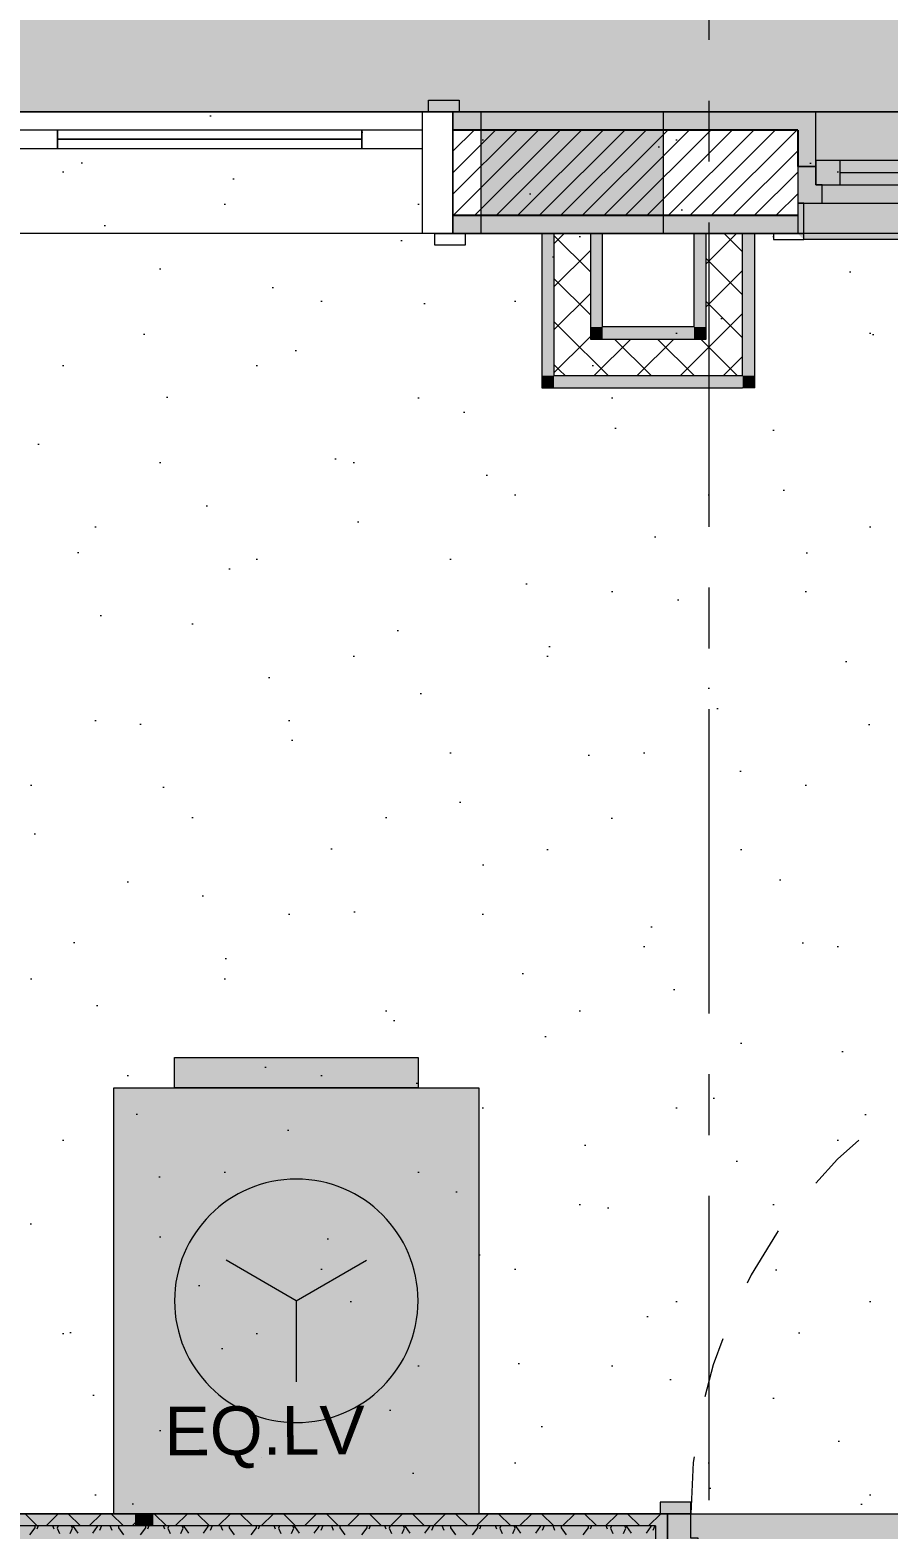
# Model space of a CAD drawing. Header units: metres. Extents: x -77 to 21.6, y -70.6 to -27.7.
# Drawn here: x -61.255 to -59.845, y -34.929 to -32.465 of the extents above; entities that cross this region are included whole.
import ezdxf

# ---------------------------------------------------------------- set-up
doc = ezdxf.new("R2010")
doc.units = ezdxf.units.M
doc.header["$MEASUREMENT"] = 0
doc.linetypes.add('Dashed', pattern=[0.07, 0.045, -0.025])
doc.linetypes.add('Dot & Dashed', pattern=[0.6, 0.5, -0.05, 0, -0.05])
for name, color, linetype, lineweight in [('0_Caneta_No__99', 7, 'Continuous', 20), ('Concreto moldado in loco_Pilares.IFC Model_Caneta_No__241', 7, 'Continuous', 13), ('Concreto moldado in loco_Pilares.IFC Model_Caneta_No__4', 7, 'Continuous', 20), ('Janelas Archicad_Caneta_No__10', 7, 'Continuous', 5), ('Janelas Archicad_Caneta_No__241', 7, 'Continuous', 13), ('LAJES.EST_Caneta_No__241', 7, 'Continuous', 13), ('LAJES.EST_Caneta_No__96', 252, 'Continuous', 0), ('NOTAS BANCADAS_Caneta_No__99', 7, 'Continuous', 20), ('PAREDE CONSTRUIR_Caneta_No__241', 7, 'Continuous', 13), ('PAREDE CONSTRUIR_Caneta_No__3', 7, 'Continuous', 25), ('PAREDE CONSTRUIR_Caneta_No__83', 84, 'Continuous', 0), ('PAREDE CONSTRUIR_Caneta_No__96', 252, 'Continuous', 0), ('Portas Archicad_Caneta_No__241', 7, 'Continuous', 13), ('Portas Archicad_Caneta_No__96', 252, 'Continuous', 0)]:
    doc.layers.add(name, color=color, linetype=linetype, lineweight=lineweight)
for name, color, linetype in [('Concreto moldado in loco_Pilares.IFC Model', 7, 'Continuous'), ('EQUIPAMENTOS.ARQ', 7, 'Continuous'), ('Janelas Archicad', 7, 'Continuous'), ('NOTAS BANCADAS', 7, 'Continuous'), ('PAREDE CONSTRUIR', 7, 'Continuous'), ('Portas Archicad', 7, 'Continuous')]:
    doc.layers.add(name, color=color, linetype=linetype)
for name, color, linetype, lineweight, true_color in [('EQUIPAMENTOS.ARQ_Caneta_No__13', 7, 'Continuous', 0, 0xaaaaaa), ('EQUIPAMENTOS.ARQ_Caneta_No__19', 7, 'Continuous', 0, 0xe9e9e9), ('Janelas Archicad_Caneta_No__9', 7, 'Continuous', 5, 0x020202), ('LAJES.EST_Caneta_No__18', 7, 'Continuous', 0, 0xdfdfdf), ('LAJES.EST_Caneta_No__254', 7, 'Continuous', 0, 0xd1c9ad), ('Portas Archicad_Caneta_No__9', 7, 'Continuous', 5, 0x020202), ('Portas Archicad_Caneta_No__97', 7, 'Continuous', 5, 0x6b6b6b), ('ZONA_Caneta_No__56', 7, 'Continuous', 0, 0xffe495)]:
    doc.layers.add(name, color=color, linetype=linetype, lineweight=lineweight, true_color=true_color)
doc.styles.add('GENERATED_STYLE_1', font='arial.ttf')
pattern_1 = [(45, (0, 0.5), (-0.159099, 0.159099), [0, -0.15, 0, -0.225]), (110, (0.5, 0.5), (0.21143084, 0.07695453), [0, -0.11, 0, -0.19])]
pattern_2 = [(45, (0, 0), (-0.03535534, 0.03535534), []), (135, (0, 0), (0.03535534, 0.03535534), [])]

# ---------------------------------------------------------------- blocks, each defined once
blk = doc.blocks.new('Horizontal Multi-Sash Window 26_2')
at = {"layer": 'Janelas Archicad', "linetype": 'Continuous', "lineweight": 0, "true_color": 0xffffff}
for points in [[(-0.4, 0), (-0.4, -0.06), (-0.36, -0.06), (-0.36, -0.03), (-0.37, -0.03), (-0.37, 0)], [(-0.37, 0.01), (-0.37, -0.03), (-0.33, -0.03), (-0.33, 0.01)], [(0.33, 0.01), (-0.33, 0.01), (-0.33, -0.03), (-0.36, -0.03), (-0.36, -0.06), (0.36, -0.06), (0.36, -0.03), (0.33, -0.03)], [(0.33, -0.03), (0.33, 0.01), (-0.33, 0.01), (-0.33, -0.03)], [(0.37, -0.03), (0.37, 0.01), (0.33, 0.01), (0.33, -0.03)], [(0.4, -0.06), (0.4, 0), (0.37, 0), (0.37, -0.03), (0.36, -0.03), (0.36, -0.06)], [(-0.4, -0.06), (-0.4, -0.11), (-0.39, -0.12), (0.39, -0.12), (0.4, -0.11), (0.4, -0.06)]]:
    blk.add_hatch(color=7, dxfattribs=at).paths.add_polyline_path(points)
at = {"layer": 'Janelas Archicad_Caneta_No__10', "color": 7, "linetype": 'Continuous', "lineweight": 5}
for p, q in [((-0.4, -0.11), (-0.4, -0.06)), ((-0.4, -0.06), (-0.39, -0.06)), ((-0.39, -0.06), (-0.39, -0.11)), ((0.39, -0.11), (0.39, -0.06)), ((0.39, -0.06), (0.4, -0.06)), ((0.4, -0.06), (0.4, -0.11)), ((-0.44, -0.12), (-0.44, -0.11)), ((-0.44, -0.11), (-0.39, -0.11)), ((-0.39, -0.12), (-0.44, -0.12)), ((-0.39, -0.11), (-0.4, -0.11)), ((-0.39, -0.11), (-0.39, -0.12)), ((0.4, -0.11), (0.39, -0.11)), ((0.39, -0.11), (0.44, -0.11)), ((0.39, -0.12), (0.39, -0.11)), ((0.44, -0.12), (0.39, -0.12)), ((0.44, -0.11), (0.44, -0.12))]:
    blk.add_line(p, q, dxfattribs=at)
at = {"layer": 'Janelas Archicad_Caneta_No__241', "color": 7, "linetype": 'Continuous', "lineweight": 13}
for p, q in [((-0.4, 0.09), (-0.37, 0.09)), ((-0.37, 0), (-0.37, 0.09)), ((0.4, 0.09), (0.37, 0.09)), ((0.37, 0), (0.37, 0.09)), ((-0.4, 0), (-0.4, -0.06)), ((0.4, 0), (0.4, -0.06)), ((-0.4, -0.06), (-0.4, -0.08)), ((0.4, -0.06), (0.4, -0.08)), ((-0.4, -0.08), (-0.4, -0.11)), ((0.4, -0.08), (0.4, -0.11)), ((-0.44, -0.11), (-0.4, -0.11)), ((0.4, -0.11), (0.44, -0.11))]:
    blk.add_line(p, q, dxfattribs=at)
at = {"layer": 'Janelas Archicad_Caneta_No__9', "color": 18, "linetype": 'Continuous', "lineweight": 5, "true_color": 0x020202}
for p, q in [((-0.37, 0.09), (0.37, 0.09)), ((-0.4, 0), (-0.37, 0)), ((-0.37, 0.01), (-0.33, 0.01)), ((-0.37, -0.03), (-0.37, 0.01)), ((-0.37, 0), (-0.37, -0.03)), ((-0.33, 0.01), (0.33, 0.01)), ((-0.33, 0.01), (-0.33, -0.03)), ((-0.33, 0.01), (0.33, 0.01)), ((0.33, -0.03), (0.33, 0.01)), ((0.33, 0.01), (0.37, 0.01)), ((0.37, 0.01), (0.37, -0.03)), ((0.37, -0.03), (0.37, 0)), ((0.37, 0), (0.4, 0)), ((-0.33, -0.01), (0.33, -0.01)), ((-0.37, -0.03), (-0.36, -0.03)), ((-0.33, -0.03), (-0.37, -0.03)), ((-0.36, -0.03), (-0.36, -0.06)), ((0.33, -0.03), (-0.33, -0.03)), ((0.37, -0.03), (0.33, -0.03)), ((0.36, -0.06), (0.36, -0.03)), ((0.36, -0.03), (0.37, -0.03)), ((-0.36, -0.06), (-0.4, -0.06)), ((0.36, -0.06), (-0.36, -0.06)), ((0.4, -0.06), (0.36, -0.06)), ((-0.39, -0.12), (0.39, -0.12))]:
    blk.add_line(p, q, dxfattribs=at)
at = {"layer": 'Janelas Archicad_Caneta_No__9', "color": 18, "linetype": 'Dashed', "lineweight": 5, "true_color": 0x020202}
blk.add_line((-0.4, -0.11), (0.4, -0.11), dxfattribs=at)
blk = doc.blocks.new('Sliding Door 26_5')
at = {"layer": 'Portas Archicad_Caneta_No__241', "color": 7, "linetype": 'Continuous', "lineweight": 13}
for p, q in [((-0.75, 0), (-0.76, 0)), ((-0.75, 0), (-0.76, 0)), ((-0.75, -0.03), (-0.75, 0)), ((-0.75, -0.03), (-0.75, 0)), ((-0.75, -0.17), (-0.75, -0.03)), ((-0.75, -0.17), (-0.75, -0.03)), ((-0.75, -0.2), (-0.75, -0.17)), ((-0.75, -0.2), (-0.75, -0.17)), ((-0.75, -0.2), (-0.77, -0.2)), ((-0.75, -0.2), (-0.77, -0.2))]:
    blk.add_line(p, q, dxfattribs=at)
at = {"layer": 'Portas Archicad_Caneta_No__9', "color": 18, "linetype": 'Continuous', "lineweight": 5, "true_color": 0x020202}
for p, q in [((-0.71, 0.019), (-0.76, 0.019)), ((-0.76, 0.019), (-0.76, 0)), ((-0.76, 0), (-0.71, 0)), ((-0.7, 0), (-0.75, 0)), ((-0.75, 0), (-0.75, -0.2)), ((-0.71, 0), (-0.71, 0.019)), ((-0.7, -0.2), (-0.7, 0)), ((-0.7, -0.03), (-0.6, -0.03)), ((-0.7, -0.06), (-0.7, -0.03)), ((-0.6, -0.03), (-0.6, -0.06)), ((-0.6, -0.045), (-0.1, -0.045)), ((-0.1, -0.06), (-0.1, -0.03)), ((-0.1, -0.03), (0, -0.03)), ((-0.6, -0.06), (-0.7, -0.06)), ((0, -0.06), (-0.1, -0.06)), ((-0.72, -0.2), (-0.77, -0.2)), ((-0.77, -0.2), (-0.77, -0.219)), ((-0.77, -0.219), (-0.72, -0.219)), ((-0.75, -0.2), (-0.7, -0.2)), ((-0.72, -0.219), (-0.72, -0.2))]:
    blk.add_line(p, q, dxfattribs=at)
at = {"layer": 'Portas Archicad_Caneta_No__9', "color": 18, "linetype": 'Continuous', "lineweight": 5, "true_color": 0x020202, "flags": 128}
for points in [[(-0.6, -0.03), (-0.1, -0.03), (-0.1, -0.045), (-0.6, -0.045)], [(-0.6, -0.045), (-0.1, -0.045), (-0.1, -0.06), (-0.6, -0.06)]]:
    blk.add_lwpolyline(points, close=True, dxfattribs=at)
at = {"layer": 'Portas Archicad_Caneta_No__96', "color": 252, "linetype": 'Continuous', "lineweight": 0}
for p, q in [((-0.75, 0), (0.75, 0)), ((-0.75, -0.2), (0.75, -0.2))]:
    blk.add_line(p, q, dxfattribs=at)
blk = doc.blocks.new('*X124')
at = {"layer": 'PAREDE CONSTRUIR_Caneta_No__96', "color": 252, "linetype": 'Continuous', "lineweight": 0}
for p, q in [((-61.255, -34.9386), (-61.2464, -34.9267)), ((-61.2464, -34.9267), (-61.2464, -34.9238)), ((-61.2415, -34.9238), (-61.2436, -34.929)), ((-61.215, -34.929), (-61.2172, -34.9238)), ((-61.2085, -34.9238), (-61.21, -34.9272)), ((-61.21, -34.9272), (-61.2063, -34.9361)), ((-61.1886, -34.9361), (-61.1849, -34.9272)), ((-61.1849, -34.9272), (-61.1863, -34.9238)), ((-61.184, -34.9238), (-61.184, -34.9249)), ((-61.184, -34.9249), (-61.1762, -34.9356)), ((-61.1512, -34.9356), (-61.1435, -34.9249)), ((-61.1435, -34.9249), (-61.1435, -34.9238)), ((-61.1374, -34.9238), (-61.1404, -34.9311)), ((-61.1197, -34.9311), (-61.1227, -34.9238)), ((-61.1095, -34.9238), (-61.1095, -34.9267)), ((-61.1095, -34.9267), (-61.1009, -34.9386)), ((-61.0731, -34.9386), (-61.0645, -34.9267)), ((-61.0645, -34.9267), (-61.0645, -34.9238)), ((-61.0596, -34.9238), (-61.0618, -34.929)), ((-61.0332, -34.929), (-61.0354, -34.9238)), ((-61.0267, -34.9238), (-61.0281, -34.9272)), ((-61.0281, -34.9272), (-61.0244, -34.9361)), ((-61.0067, -34.9361), (-61.003, -34.9272)), ((-61.003, -34.9272), (-61.0045, -34.9238)), ((-61.0021, -34.9238), (-61.0021, -34.9249)), ((-61.0021, -34.9249), (-60.9944, -34.9356)), ((-60.9694, -34.9356), (-60.9617, -34.9249)), ((-60.9617, -34.9249), (-60.9617, -34.9238)), ((-60.9555, -34.9238), (-60.9585, -34.9311)), ((-60.9379, -34.9311), (-60.9409, -34.9238)), ((-60.9276, -34.9238), (-60.9276, -34.9267)), ((-60.9276, -34.9267), (-60.9191, -34.9386)), ((-60.8912, -34.9386), (-60.8827, -34.9267)), ((-60.8827, -34.9267), (-60.8827, -34.9238)), ((-60.8778, -34.9238), (-60.8799, -34.929)), ((-60.8513, -34.929), (-60.8535, -34.9238)), ((-60.8448, -34.9238), (-60.8463, -34.9272)), ((-60.8463, -34.9272), (-60.8426, -34.9361)), ((-60.8249, -34.9361), (-60.8212, -34.9272)), ((-60.8212, -34.9272), (-60.8226, -34.9238)), ((-60.8203, -34.9238), (-60.8203, -34.9249)), ((-60.8203, -34.9249), (-60.8125, -34.9356)), ((-60.7875, -34.9356), (-60.7798, -34.9249)), ((-60.7798, -34.9249), (-60.7798, -34.9238)), ((-60.7737, -34.9238), (-60.7767, -34.9311)), ((-60.756, -34.9311), (-60.759, -34.9238)), ((-60.7458, -34.9238), (-60.7458, -34.9267)), ((-60.7458, -34.9267), (-60.7372, -34.9386)), ((-60.7094, -34.9386), (-60.7008, -34.9267)), ((-60.7008, -34.9267), (-60.7008, -34.9238)), ((-60.6959, -34.9238), (-60.6981, -34.929)), ((-60.6695, -34.929), (-60.6716, -34.9238)), ((-60.663, -34.9238), (-60.6644, -34.9272)), ((-60.6644, -34.9272), (-60.6607, -34.9361)), ((-60.643, -34.9361), (-60.6393, -34.9272)), ((-60.6393, -34.9272), (-60.6408, -34.9238)), ((-60.6384, -34.9238), (-60.6384, -34.9249)), ((-60.6384, -34.9249), (-60.6307, -34.9356)), ((-60.6057, -34.9356), (-60.5979, -34.9249)), ((-60.5979, -34.9249), (-60.5979, -34.9238)), ((-60.5918, -34.9238), (-60.5948, -34.9311)), ((-60.5742, -34.9311), (-60.5772, -34.9238)), ((-60.5639, -34.9238), (-60.5639, -34.9267)), ((-60.5639, -34.9267), (-60.5553, -34.9386)), ((-60.5275, -34.9386), (-60.5189, -34.9267)), ((-60.5189, -34.9267), (-60.5189, -34.9238)), ((-60.5141, -34.9238), (-60.5162, -34.929)), ((-60.4876, -34.929), (-60.4898, -34.9238)), ((-60.4811, -34.9238), (-60.4825, -34.9272)), ((-60.4825, -34.9272), (-60.4789, -34.9361)), ((-60.4611, -34.9361), (-60.4575, -34.9272)), ((-60.4575, -34.9272), (-60.4589, -34.9238)), ((-60.4566, -34.9238), (-60.4566, -34.9249)), ((-60.4566, -34.9249), (-60.4488, -34.9356)), ((-60.4238, -34.9356), (-60.4161, -34.9249)), ((-60.4161, -34.9249), (-60.4161, -34.9238)), ((-60.41, -34.9238), (-60.413, -34.9311)), ((-60.3923, -34.9311), (-60.3953, -34.9238)), ((-60.3821, -34.9238), (-60.3821, -34.9267)), ((-60.3821, -34.9267), (-60.3735, -34.9386)), ((-60.3457, -34.9386), (-60.3371, -34.9267)), ((-60.3371, -34.9267), (-60.3371, -34.9238)), ((-60.3322, -34.9238), (-60.3344, -34.929)), ((-60.3058, -34.929), (-60.3079, -34.9238)), ((-60.2993, -34.9238), (-60.3007, -34.9272)), ((-60.3007, -34.9272), (-60.297, -34.9361)), ((-60.2793, -34.9361), (-60.2756, -34.9272)), ((-60.2756, -34.9272), (-60.2771, -34.9238)), ((-60.2747, -34.9238), (-60.2747, -34.9249)), ((-60.2747, -34.9249), (-60.267, -34.9356)), ((-60.242, -34.9356), (-60.2342, -34.9249)), ((-60.2342, -34.9249), (-60.2342, -34.9238)), ((-60.2281, -34.9238), (-60.2311, -34.9311))]:
    blk.add_line(p, q, dxfattribs=at)
blk = doc.blocks.new('Door 26_9')
at = {"layer": 'Portas Archicad', "linetype": 'Continuous', "lineweight": 0, "true_color": 0xffffff}
for points in [[(0.412, 0.824), (0.372, 0.824), (0.372, 0), (0.412, 0)], [(-0.412, 0.019), (-0.462, 0.019), (-0.462, 0), (-0.412, 0)], [(-0.4, -0.1), (-0.4, -0.04), (-0.412, -0.04), (-0.412, 0), (-0.45, 0), (-0.45, -0.1)], [(0.45, -0.1), (0.45, 0), (0.412, 0), (0.412, -0.04), (0.4, -0.04), (0.4, -0.1)], [(0.412, 0), (0.462, 0), (0.462, 0.019), (0.412, 0.019)], [(-0.412, -0.1), (-0.462, -0.1), (-0.462, -0.119), (-0.412, -0.119)], [(0.412, -0.119), (0.462, -0.119), (0.462, -0.1), (0.412, -0.1)]]:
    blk.add_hatch(color=7, dxfattribs=at).paths.add_polyline_path(points)
at = {"layer": 'Portas Archicad_Caneta_No__241', "color": 7, "linetype": 'Continuous', "lineweight": 13}
for p, q in [((-0.462, 0), (-0.45, 0)), ((-0.462, 0), (-0.45, 0)), ((-0.45, -0.02), (-0.45, 0)), ((-0.45, -0.02), (-0.45, 0)), ((-0.45, -0.02), (-0.45, 0)), ((-0.45, -0.02), (-0.45, 0)), ((0.45, 0), (0.462, 0)), ((0.45, 0), (0.462, 0)), ((0.45, -0.02), (0.45, 0)), ((0.45, -0.02), (0.45, 0)), ((0.45, -0.02), (0.45, 0)), ((0.45, -0.02), (0.45, 0)), ((-0.45, -0.08), (-0.45, -0.02)), ((-0.45, -0.08), (-0.45, -0.02)), ((-0.45, -0.08), (-0.45, -0.02)), ((-0.45, -0.08), (-0.45, -0.02)), ((0.45, -0.08), (0.45, -0.02)), ((0.45, -0.08), (0.45, -0.02)), ((0.45, -0.08), (0.45, -0.02)), ((0.45, -0.08), (0.45, -0.02)), ((-0.45, -0.1), (-0.45, -0.08)), ((-0.45, -0.1), (-0.45, -0.08)), ((0.45, -0.1), (0.45, -0.08)), ((0.45, -0.1), (0.45, -0.08)), ((-0.462, -0.1), (-0.45, -0.1)), ((-0.462, -0.1), (-0.45, -0.1)), ((0.45, -0.1), (0.462, -0.1)), ((0.45, -0.1), (0.462, -0.1))]:
    blk.add_line(p, q, dxfattribs=at)
at = {"layer": 'Portas Archicad_Caneta_No__9', "color": 18, "linetype": 'Continuous', "lineweight": 5, "true_color": 0x020202}
for p, q in [((0.372, 0), (0.372, 0.824)), ((0.372, 0.824), (0.412, 0.824)), ((0.412, 0.824), (0.412, 0)), ((-0.412, 0.019), (-0.462, 0.019)), ((-0.462, 0.019), (-0.462, 0)), ((-0.462, 0), (-0.412, 0)), ((-0.412, 0), (-0.45, 0)), ((-0.45, 0), (-0.45, -0.1)), ((-0.412, 0), (-0.412, 0.019)), ((-0.412, -0.04), (-0.412, 0)), ((0.412, 0), (0.372, 0)), ((0.462, 0.019), (0.412, 0.019)), ((0.412, 0.019), (0.412, 0)), ((0.412, 0), (0.462, 0)), ((0.45, 0), (0.412, 0)), ((0.412, 0), (0.412, -0.04)), ((0.45, -0.1), (0.45, 0)), ((0.462, 0), (0.462, 0.019)), ((-0.4, -0.04), (-0.412, -0.04)), ((-0.4, -0.1), (-0.4, -0.04)), ((0.412, -0.04), (0.4, -0.04)), ((0.4, -0.04), (0.4, -0.1)), ((-0.412, -0.1), (-0.462, -0.1)), ((-0.462, -0.1), (-0.462, -0.119)), ((-0.462, -0.119), (-0.412, -0.119)), ((-0.45, -0.1), (-0.4, -0.1)), ((-0.412, -0.119), (-0.412, -0.1)), ((0.4, -0.1), (0.45, -0.1)), ((0.462, -0.1), (0.412, -0.1)), ((0.412, -0.1), (0.412, -0.119)), ((0.412, -0.119), (0.462, -0.119)), ((0.462, -0.119), (0.462, -0.1))]:
    blk.add_line(p, q, dxfattribs=at)
at = {"layer": 'Portas Archicad_Caneta_No__97', "color": 251, "linetype": 'Dashed', "lineweight": 5, "true_color": 0x6b6b6b}
blk.add_arc((0.412, 0), 0.824, 90, 180, dxfattribs=at)
blk = doc.blocks.new('Washer 26')
at = {"layer": 'EQUIPAMENTOS.ARQ_Caneta_No__19', "linetype": 'Continuous', "lineweight": 0, "true_color": 0xe9e9e9}
for points in [[(-0.3, 0), (-0.3, -0.7), (0.3, -0.7), (0.3, 0)], [(-0.2635, 0), (-0.2365, 0), (-0.2365, 0.02), (-0.2635, 0.02)], [(-0.2635, 0), (-0.2365, 0), (-0.2365, 0.02), (-0.2635, 0.02)], [(-0.2, -0.7), (-0.2, -0.75), (0.2, -0.75), (0.2, -0.7)]]:
    blk.add_hatch(color=254, dxfattribs=at).paths.add_polyline_path(points)
at = {"layer": 'EQUIPAMENTOS.ARQ_Caneta_No__13', "color": 253, "linetype": 'Continuous', "lineweight": 0, "true_color": 0xaaaaaa}
for q in [(0, -0.2167), (-0.1155, -0.4167), (0.1155, -0.4167)]:
    blk.add_line((0, -0.35), q, dxfattribs=at)
at = {"layer": 'EQUIPAMENTOS.ARQ_Caneta_No__13', "color": 253, "linetype": 'Continuous', "lineweight": 0, "true_color": 0xaaaaaa, "flags": 128}
for points in [[(-0.3, 0), (-0.3, -0.7), (0.3, -0.7), (0.3, 0)], [(-0.2635, 0), (-0.2365, 0), (-0.2365, 0.02), (-0.2635, 0.02)], [(-0.2635, 0), (-0.2365, 0), (-0.2365, 0.02), (-0.2635, 0.02)], [(-0.2, -0.7), (-0.2, -0.75), (0.2, -0.75), (0.2, -0.7)]]:
    blk.add_lwpolyline(points, close=True, dxfattribs=at)
at = {"layer": 'EQUIPAMENTOS.ARQ_Caneta_No__13', "color": 253, "linetype": 'Continuous', "lineweight": 0, "true_color": 0xaaaaaa}
blk.add_circle((0, -0.35), 0.2, dxfattribs=at)
blk = doc.blocks.new('Label_80_6', base_point=(-60.9195, -34.7029))
at = {"layer": 'NOTAS BANCADAS_Caneta_No__99', "color": 7, "lineweight": 20, "insert": (-60.7568, -34.7263), "char_height": 0.08, "attachment_point": 2, "rotation": 0.323, "style": 'GENERATED_STYLE_1'}
blk.add_mtext('\\A1;{\\pqc;\\pt0,99;\\fArial|b0|i0|c0|p0;\\W1.000000;EQ.LV\\fArial|b0|i0|c0|p0;\\W1.000000;\\A1{\\H.66x;\\S^  ;}\\fArial|b0|i0|c0|p0;\\W1.000000;\\fArial|b0|i0|c0|p0;\\W1.000000;\\A1{\\H.66x;\\S^  ;}\\fArial|b0|i0|c0|p0;\\W1.000000;\\fArial|b0|i0|c0|p0;\\W1.000000;\\fArial|b0|i0|c0|p0;\\W1.000000;\\fArial|b0|i0|c0|p0;\\W1.000000;\\fArial|b0|i0|c0|p0;\\W1.000000;\\fArial|b0|i0|c0|p0;\\W1.000000;\\fArial|b0|i0|c0|p0;\\W1.000000;\\A1{\\H.66x;\\S^  ;}\\fArial|b0|i0|c0|p0;\\W1.000000;\\fArial|b0|i0|c0|p0;\\W1.000000;\\A1{\\H.66x;\\S^  ;}\\fArial|b0|i0|c0|p0;\\W1.000000;\\fArial|b0|i0|c0|p0;\\W1.000000;\\fArial|b0|i0|c0|p0;\\W1.000000;\\fArial|b0|i0|c0|p0;\\W1.000000;\\fArial|b0|i0|c0|p0;\\W1.000000;\\fArial|b0|i0|c0|p0;\\W1.000000;\\fArial|b0|i0|c0|p0;\\W1.000000;\\A1{\\H.66x;\\S^  ;}\\fArial|b0|i0|c0|p0;\\W1.000000;\\fArial|b0|i0|c0|p0;\\W1.000000;\\A1{\\H.66x;\\S^  ;}\\fArial|b0|i0|c0|p0;\\W1.000000;\\fArial|b0|i0|c0|p0;\\W1.000000;\\fArial|b0|i0|c0|p0;\\W1.000000;\\fArial|b0|i0|c0|p0;\\W1.000000;\\fArial|b0|i0|c0|p0;\\W1.000000;\\fArial|b0|i0|c0|p0;\\W1.000000;\\fArial|b0|i0|c0|p0;\\W1.000000;\\A1{\\H.66x;\\S^  ;}\\fArial|b0|i0|c0|p0;\\W1.000000;\\fArial|b0|i0|c0|p0;\\W1.000000;\\A1{\\H.66x;\\S^  ;}\\fArial|b0|i0|c0|p0;\\W1.000000;\\fArial|b0|i0|c0|p0;\\W1.000000;\\fArial|b0|i0|c0|p0;\\W1.000000;\\fArial|b0|i0|c0|p0;\\W1.000000;\\fArial|b0|i0|c0|p0;\\W1.000000;\\fArial|b0|i0|c0|p0;\\W1.000000;\\fArial|b0|i0|c0|p0;\\W1.000000;\\A1{\\H.66x;\\S^  ;}\\fArial|b0|i0|c0|p0;\\W1.000000;\\fArial|b0|i0|c0|p0;\\W1.000000;\\A1{\\H.66x;\\S^  ;}\\fArial|b0|i0|c0|p0;\\W1.000000;\\fArial|b0|i0|c0|p0;\\W1.000000;\\fArial|b0|i0|c0|p0;\\W1.000000;\\fArial|b0|i0|c0|p0;\\W1.000000;\\fArial|b0|i0|c0|p0;\\W1.000000;\\fArial|b0|i0|c0|p0;\\W1.000000;\\fArial|b0|i0|c0|p0;\\W1.000000;\\A1{\\H.66x;\\S^  ;}\\fArial|b0|i0|c0|p0;\\W1.000000;}', dxfattribs=at)

msp = doc.modelspace()

# ---------------------------------------------------------------- hatches: boundary and pattern name
at = {"layer": 'Concreto moldado in loco_Pilares.IFC Model', "linetype": 'Continuous', "lineweight": 0, "true_color": 0x000000}
msp.add_hatch(color=18, dxfattribs=at).paths.add_polyline_path([(-60.5139, -32.5997), (-60.5139, -32.7997), (-60.2139, -32.7997), (-60.2139, -32.5997)])
at = {"layer": 'LAJES.EST_Caneta_No__18', "linetype": 'Continuous', "lineweight": 0, "true_color": 0xdfdfdf}
h = msp.add_hatch(dxfattribs=at)
h.set_pattern_fill('Piso_Externo__0006', color=254, style=0, pattern_type=2)
h.set_pattern_definition([(45, (0, 0.6), (-0.1909188, 0.1909188), [0, -0.18, 0, -0.27]), (110, (0.6, 0.6), (0.253717, 0.09234544), [0, -0.132, 0, -0.228])])
h.paths.add_polyline_path([(-76.514, -65.1016), (-73.814, -65.1016, -0.414214), (-75.814, -67.1016), (-66.814, -67.1016, -0.414214), (-68.814, -65.1016), (-68.814, -62.301), (-68.814, -45.4002, -0.414214), (-66.514, -43.1002), (-65.914, -43.1002), (-65.914, -42.3002), (-66.514, -42.3002), (-66.514, -38.2041), (-65.114, -38.2041), (-65.114, -36.7038), (-66.514, -36.7038), (-66.514, -32.5997), (-65.114, -32.5997), (-56.714, -32.5997), (-53.814, -32.5997), (-44.014, -32.5997), (-44.014, -42.3002), (-53.814, -42.3002), (-53.814, -47.1002), (-44.014, -47.1002), (-44.014, -50.8516), (-45.6136, -50.8516), (-45.6136, -52.3506), (-44.014, -52.3506), (-44.014, -60.3006), (-48.9163, -60.3006), (-48.9163, -61.1006), (-44.3609, -61.1006), (-44.3609, -67.1016), (-44.014, -67.1016), (-41.514, -67.1016), (-41.514, -28.1016), (-41.714, -28.1016), (-41.714, -60.3006), (-43.014, -60.3006), (-43.014, -30.0016), (-66.514, -30.0016), (-66.514, -28.1016), (-76.514, -28.1016)])
h.paths.add_polyline_path([(-73.814, -45.1016), (-76.314, -45.1016), (-76.314, -43.0892), (-75.7984, -43.0908, -0.414214), (-73.8139, -45.0876)], flags=0)
h.paths.add_polyline_path([(-73.814, -45.5846, -0.009328), (-73.814, -45.6604)], flags=0)
h.paths.add_polyline_path([(-52.814, -46.3002), (-52.814, -43.1002), (-44.014, -43.1002), (-44.014, -46.3002)], flags=0)
h.paths.add_polyline_path([(-67.714, -34.1), (-76.314, -34.1), (-76.314, -32.5997), (-67.714, -32.5997)], flags=0)
at = {"layer": 'LAJES.EST_Caneta_No__254', "linetype": 'Continuous', "lineweight": 0, "true_color": 0xd1c9ad}
h = msp.add_hatch(dxfattribs=at)
h.set_pattern_fill('Haie_OD_0006', color=9, style=0, pattern_type=2)
h.set_pattern_definition(pattern_1)
h.paths.add_polyline_path([(-65.114, -47.1002), (-66.514, -47.1002), (-66.514, -60.3006), (-56.514, -60.3006), (-44.014, -60.3006), (-44.014, -56.6006), (-50.5957, -56.6006), (-50.5957, -54.2479), (-52.6157, -54.2479), (-52.6157, -52.5506), (-50.5957, -52.5506), (-45.6136, -52.5506), (-45.6136, -50.8516), (-44.014, -50.8516), (-44.014, -47.1002), (-53.814, -47.1002), (-53.814, -42.3002), (-44.014, -42.3002), (-44.014, -37.1002), (-51.174, -37.1002), (-51.174, -32.5997), (-53.814, -32.5997), (-56.714, -32.5997), (-58.7637, -32.5997), (-58.7637, -34.9038), (-63.464, -34.9038), (-63.464, -36.5038), (-65.114, -36.5038), (-65.114, -38.4037), (-63.464, -38.4037), (-63.464, -42.1002), (-65.114, -42.1002), (-65.114, -42.3002)])
h.paths.add_polyline_path([(-60.5596, -42.1002), (-60.5596, -38.4037), (-58.8637, -38.4037), (-58.8637, -42.1002)], flags=0)
h.paths.add_polyline_path([(-59.064, -48.7001), (-59.064, -47.3002), (-56.714, -47.3002), (-56.714, -48.7001)], flags=0)
at = {"layer": 'LAJES.EST_Caneta_No__96', "linetype": 'Continuous', "lineweight": 0}
h = msp.add_hatch(dxfattribs=at)
h.set_pattern_fill('Haie_OD_0006', color=252, style=0, pattern_type=2)
h.set_pattern_definition(pattern_1)
h.paths.add_polyline_path([(-66.514, -36.7038), (-65.114, -36.7038), (-65.114, -36.5038), (-63.464, -36.5038), (-63.464, -34.9038), (-58.8637, -34.9038), (-58.8637, -32.5997), (-66.514, -32.5997), (-66.514, -32.7997), (-66.514, -36.5038)])
at = {"layer": 'PAREDE CONSTRUIR', "linetype": 'Continuous', "lineweight": 0, "true_color": 0xffffff}
for points in [[(-60.5597, -32.5997), (-60.5597, -32.6297), (-59.9933, -32.6297), (-59.9933, -32.5997)], [(-59.9633, -32.5997), (-59.9933, -32.5997), (-59.9933, -32.6297), (-59.9933, -32.6897), (-59.9633, -32.6897)], [(-59.9633, -32.5997), (-59.9633, -32.6897), (-59.2233, -32.6897), (-59.2233, -32.5997)], [(-59.9933, -32.7697), (-60.5597, -32.7697), (-60.5597, -32.7997), (-59.9933, -32.7997)], [(-60.3939, -33.0332), (-60.3939, -32.7997), (-60.4139, -32.7997), (-60.4139, -33.0332)], [(-60.3139, -32.9532), (-60.3139, -32.7997), (-60.3339, -32.7997), (-60.3339, -32.9532)], [(-60.1439, -32.9532), (-60.1439, -32.7997), (-60.1639, -32.7997), (-60.1639, -32.9532)], [(-60.0639, -33.0332), (-60.0639, -32.7997), (-60.0839, -32.7997), (-60.0839, -33.0332)], [(-60.3139, -32.9532), (-60.3339, -32.9732), (-60.3139, -32.9732)], [(-60.3339, -32.9532), (-60.3339, -32.9732), (-60.3139, -32.9532)], [(-60.1639, -32.9532), (-60.3139, -32.9532), (-60.3139, -32.9732), (-60.1639, -32.9732)], [(-60.1639, -32.9732), (-60.1439, -32.9732), (-60.1639, -32.9532)], [(-60.1639, -32.9532), (-60.1439, -32.9732), (-60.1439, -32.9532)], [(-60.3939, -33.0332), (-60.4139, -33.0532), (-60.3939, -33.0532)], [(-60.4139, -33.0332), (-60.4139, -33.0532), (-60.3939, -33.0332)], [(-60.0839, -33.0332), (-60.3939, -33.0332), (-60.3939, -33.0532), (-60.0839, -33.0532)], [(-60.0839, -33.0332), (-60.0839, -33.0532), (-60.0639, -33.0532)], [(-60.0839, -33.0332), (-60.0639, -33.0532), (-60.0639, -33.0332)]]:
    msp.add_hatch(color=7, dxfattribs=at).paths.add_polyline_path(points)
at = {"layer": 'PAREDE CONSTRUIR', "linetype": 'Continuous', "lineweight": 0, "true_color": 0x000000}
h = msp.add_hatch(dxfattribs=at)
h.set_pattern_fill('common_brick_0006', color=18, style=0, pattern_type=2)
h.set_pattern_definition([(45, (0, 0), (-0.0176776695, 0.0176776695), [])])
h.paths.add_polyline_path([(-60.5597, -32.7697), (-59.9933, -32.7697), (-59.9933, -32.7497), (-59.9933, -32.6897), (-59.9933, -32.6297), (-60.5597, -32.6297)])
at = {"layer": 'PAREDE CONSTRUIR_Caneta_No__83', "linetype": 'Continuous', "lineweight": 0}
h = msp.add_hatch(dxfattribs=at)
h.set_pattern_fill('Placomur_0006', color=84, style=0, pattern_type=2)
h.set_pattern_definition(pattern_2)
h.paths.add_polyline_path([(-60.3339, -32.9732), (-60.3339, -32.7997), (-60.3939, -32.7997), (-60.3939, -32.9732)])
h = msp.add_hatch(dxfattribs=at)
h.set_pattern_fill('Placomur_0006', color=84, style=0, pattern_type=2)
h.set_pattern_definition(pattern_2)
h.paths.add_polyline_path([(-60.0839, -32.9732), (-60.0839, -32.7997), (-60.1439, -32.7997), (-60.1439, -32.9732)])
h = msp.add_hatch(dxfattribs=at)
h.set_pattern_fill('Placomur_0006', color=84, style=0, pattern_type=2)
h.set_pattern_definition(pattern_2)
h.paths.add_polyline_path([(-60.3339, -32.9732), (-60.3939, -33.0332), (-60.3339, -33.0332)])
h = msp.add_hatch(dxfattribs=at)
h.set_pattern_fill('Placomur_0006', color=84, style=0, pattern_type=2)
h.set_pattern_definition(pattern_2)
h.paths.add_polyline_path([(-60.3939, -32.9732), (-60.3939, -33.0332), (-60.3339, -32.9732)])
h = msp.add_hatch(dxfattribs=at)
h.set_pattern_fill('Placomur_0006', color=84, style=0, pattern_type=2)
h.set_pattern_definition(pattern_2)
h.paths.add_polyline_path([(-60.1439, -32.9732), (-60.3339, -32.9732), (-60.3339, -33.0332), (-60.1439, -33.0332)])
h = msp.add_hatch(dxfattribs=at)
h.set_pattern_fill('Placomur_0006', color=84, style=0, pattern_type=2)
h.set_pattern_definition(pattern_2)
h.paths.add_polyline_path([(-60.1439, -33.0332), (-60.0839, -33.0332), (-60.1439, -32.9732)])
h = msp.add_hatch(dxfattribs=at)
h.set_pattern_fill('Placomur_0006', color=84, style=0, pattern_type=2)
h.set_pattern_definition(pattern_2)
h.paths.add_polyline_path([(-60.1439, -32.9732), (-60.0839, -33.0332), (-60.0839, -32.9732)])
h = msp.add_hatch(dxfattribs=at)
h.set_pattern_fill('Placomur_0006', color=84, style=0, pattern_type=2)
h.set_pattern_definition(pattern_2)
h.paths.add_polyline_path([(-63.444, -34.9238), (-60.2271, -34.9238), (-60.2071, -34.9038), (-63.444, -34.9038)])
h = msp.add_hatch(dxfattribs=at)
h.set_pattern_fill('Placomur_0006', color=84, style=0, pattern_type=2)
h.set_pattern_definition(pattern_2)
h.paths.add_polyline_path([(-60.2271, -34.9238), (-60.2271, -34.9838), (-60.2071, -34.9838), (-60.2071, -34.9038)])

# ---------------------------------------------------------------- linework, layer by layer
at = {"layer": '0_Caneta_No__99', "color": 7, "linetype": 'Dot & Dashed', "lineweight": 20}
msp.add_line((-60.1393, -27.9815), (-60.1393, -67.6566), dxfattribs=at)
at = {"layer": 'Concreto moldado in loco_Pilares.IFC Model_Caneta_No__241', "color": 7, "linetype": 'Continuous', "lineweight": 13, "flags": 128}
msp.add_lwpolyline([(-60.5139, -32.5997), (-60.5139, -32.7997), (-60.2139, -32.7997), (-60.2139, -32.5997)], close=True, dxfattribs=at)
at = {"layer": 'Concreto moldado in loco_Pilares.IFC Model_Caneta_No__4', "color": 7, "linetype": 'Continuous', "lineweight": 20, "flags": 128}
msp.add_lwpolyline([(-60.5139, -32.5997), (-60.5139, -32.7997), (-60.2139, -32.7997), (-60.2139, -32.5997)], close=True, dxfattribs=at)
at = {"layer": 'LAJES.EST_Caneta_No__241', "color": 7, "linetype": 'Continuous', "lineweight": 13, "flags": 128}
for points in [[(-58.8637, -34.9038), (-58.8637, -32.5997), (-66.514, -32.5997), (-66.514, -32.7997), (-66.514, -36.5038), (-66.514, -36.7038)], [(-65.914, -42.3002), (-66.514, -42.3002), (-66.514, -38.2041), (-65.114, -38.2041), (-65.114, -36.7038), (-66.514, -36.7038), (-66.514, -32.5997), (-65.114, -32.5997), (-56.714, -32.5997), (-53.814, -32.5997), (-44.014, -32.5997), (-44.014, -42.3002), (-53.814, -42.3002), (-53.814, -47.1002), (-44.014, -47.1002), (-44.014, -50.8516), (-45.6136, -50.8516), (-45.6136, -52.3506), (-44.014, -52.3506), (-44.014, -60.3006), (-48.9163, -60.3006)], [(-65.914, -42.3002), (-66.514, -42.3002), (-66.514, -38.2041), (-65.114, -38.2041), (-65.114, -36.7038), (-66.514, -36.7038), (-66.514, -32.5997), (-65.114, -32.5997), (-56.714, -32.5997), (-53.814, -32.5997), (-44.014, -32.5997), (-44.014, -42.3002), (-53.814, -42.3002), (-53.814, -47.1002), (-44.014, -47.1002), (-44.014, -50.8516), (-45.6136, -50.8516), (-45.6136, -52.3506), (-44.014, -52.3506), (-44.014, -60.3006), (-48.9163, -60.3006)], [(-65.914, -42.3002), (-66.514, -42.3002), (-66.514, -38.2041), (-65.114, -38.2041), (-65.114, -36.7038), (-66.514, -36.7038), (-66.514, -32.5997), (-65.114, -32.5997), (-56.714, -32.5997), (-53.814, -32.5997), (-44.014, -32.5997), (-44.014, -42.3002), (-53.814, -42.3002), (-53.814, -47.1002), (-44.014, -47.1002), (-44.014, -50.8516), (-45.6136, -50.8516), (-45.6136, -52.3506), (-44.014, -52.3506), (-44.014, -60.3006), (-48.9163, -60.3006)], [(-65.914, -42.3002), (-66.514, -42.3002), (-66.514, -38.2041), (-65.114, -38.2041), (-65.114, -36.7038), (-66.514, -36.7038), (-66.514, -32.5997), (-65.114, -32.5997), (-56.714, -32.5997), (-53.814, -32.5997), (-44.014, -32.5997), (-44.014, -42.3002), (-53.814, -42.3002), (-53.814, -47.1002), (-44.014, -47.1002), (-44.014, -50.8516), (-45.6136, -50.8516), (-45.6136, -52.3506), (-44.014, -52.3506), (-44.014, -60.3006), (-48.9163, -60.3006)], [(-65.914, -42.3002), (-66.514, -42.3002), (-66.514, -38.2041), (-65.114, -38.2041), (-65.114, -36.7038), (-66.514, -36.7038), (-66.514, -32.5997), (-65.114, -32.5997), (-56.714, -32.5997), (-53.814, -32.5997), (-44.014, -32.5997), (-44.014, -42.3002), (-53.814, -42.3002), (-53.814, -47.1002), (-44.014, -47.1002), (-44.014, -50.8516), (-45.6136, -50.8516), (-45.6136, -52.3506), (-44.014, -52.3506), (-44.014, -60.3006), (-48.9163, -60.3006)]]:
    msp.add_lwpolyline(points, dxfattribs=at)
at = {"layer": 'PAREDE CONSTRUIR_Caneta_No__241', "color": 7, "linetype": 'Continuous', "lineweight": 13}
for p, q in [((-60.5597, -32.5997), (-60.5497, -32.5997)), ((-60.5597, -32.6297), (-60.5597, -32.5997)), ((-59.9933, -32.5997), (-59.9633, -32.5997)), ((-59.9633, -32.6897), (-59.9633, -32.5997)), ((-60.5597, -32.7697), (-60.5597, -32.6297)), ((-59.9933, -32.6897), (-59.9933, -32.7497)), ((-59.9933, -32.6897), (-59.9633, -32.6897)), ((-59.9933, -32.7497), (-59.9933, -32.7697)), ((-60.5597, -32.7997), (-60.5597, -32.7697)), ((-59.9933, -32.7697), (-59.9933, -32.7997)), ((-60.5597, -32.7997), (-60.5397, -32.7997)), ((-60.3939, -32.7997), (-60.3939, -32.9732)), ((-60.3339, -32.7997), (-60.3339, -32.9532)), ((-60.1439, -32.9532), (-60.1439, -32.7997)), ((-60.0839, -32.9732), (-60.0839, -32.7997)), ((-59.9933, -32.7997), (-60.0333, -32.7997)), ((-60.3339, -32.9532), (-60.3339, -32.9732)), ((-60.1439, -32.9732), (-60.1439, -32.9532)), ((-60.3939, -32.9732), (-60.3939, -33.0332)), ((-60.3339, -32.9732), (-60.3139, -32.9732)), ((-60.3339, -32.9732), (-60.3139, -32.9732)), ((-60.3139, -32.9732), (-60.1639, -32.9732)), ((-60.1639, -32.9732), (-60.1439, -32.9732)), ((-60.1639, -32.9732), (-60.1439, -32.9732)), ((-60.0839, -33.0332), (-60.0839, -32.9732)), ((-60.3939, -33.0332), (-60.3339, -33.0332)), ((-60.3939, -33.0332), (-60.3339, -33.0332)), ((-60.3339, -33.0332), (-60.1439, -33.0332)), ((-60.1439, -33.0332), (-60.0839, -33.0332)), ((-60.1439, -33.0332), (-60.0839, -33.0332)), ((-60.2191, -34.9038), (-60.2071, -34.9038)), ((-60.2071, -34.9238), (-60.2071, -34.9038)), ((-60.2071, -34.9238), (-60.2071, -34.9038)), ((-60.2271, -34.9238), (-63.384, -34.9238)), ((-60.2271, -34.9238), (-60.2271, -34.9838)), ((-60.2071, -34.9838), (-60.2071, -34.9238)), ((-60.2071, -34.9838), (-60.2071, -34.9238))]:
    msp.add_line(p, q, dxfattribs=at)
at = {"layer": 'PAREDE CONSTRUIR_Caneta_No__241', "color": 7, "linetype": 'Continuous', "lineweight": 13, "flags": 128}
for points in [[(-59.9933, -32.5997), (-60.5597, -32.5997)], [(-60.5597, -32.7997), (-59.9933, -32.7997)], [(-60.4139, -32.7997), (-60.3939, -32.7997)], [(-60.4139, -32.7997), (-60.4139, -33.0532)], [(-60.3939, -32.7997), (-60.3339, -32.7997)], [(-60.3339, -32.7997), (-60.3139, -32.7997)], [(-60.3139, -32.9532), (-60.3139, -32.7997)], [(-60.1639, -32.7997), (-60.1639, -32.9532)], [(-60.1439, -32.7997), (-60.1639, -32.7997)], [(-60.0839, -32.7997), (-60.1439, -32.7997)], [(-60.0639, -32.7997), (-60.0839, -32.7997)], [(-60.0639, -33.0532), (-60.0639, -32.7997)], [(-60.1639, -32.9532), (-60.3139, -32.9532)], [(-60.4139, -33.0532), (-60.3939, -33.0532)], [(-60.3939, -33.0532), (-60.0839, -33.0532)], [(-60.0639, -33.0532), (-60.0839, -33.0532)], [(-60.2071, -34.9038), (-63.364, -34.9038)]]:
    msp.add_lwpolyline(points, dxfattribs=at)
at = {"layer": 'PAREDE CONSTRUIR_Caneta_No__3', "color": 7, "linetype": 'Continuous', "lineweight": 25}
for p, q in [((-59.9933, -32.6297), (-60.5597, -32.6297)), ((-59.9933, -32.6297), (-59.9933, -32.6897)), ((-60.5597, -32.7697), (-59.9933, -32.7697))]:
    msp.add_line(p, q, dxfattribs=at)
at = {"layer": 'ZONA_Caneta_No__56', "color": 41, "linetype": 'Continuous', "lineweight": 0, "true_color": 0xffe495, "flags": 128}
msp.add_lwpolyline([(-58.8637, -34.9038), (-58.8637, -32.7997), (-63.364, -32.7997), (-63.364, -34.9038)], close=True, dxfattribs=at)

# ---------------------------------------------------------------- block references
at = {"layer": 'EQUIPAMENTOS.ARQ', "color": 251, "linetype": 'Continuous', "lineweight": 5, "true_color": 0x6b6b6b, "xscale": -1, "rotation": 180}
msp.add_blockref('Washer 26', (-60.8171, -34.9038), dxfattribs=at)
at = {"layer": 'Janelas Archicad', "color": 18, "linetype": 'Continuous', "lineweight": 5, "true_color": 0x020202, "xscale": -1}
msp.add_blockref('Horizontal Multi-Sash Window 26_2', (-59.5933, -32.6897), dxfattribs=at)
at = {"layer": 'NOTAS BANCADAS', "color": 251, "linetype": 'Continuous', "lineweight": 5, "true_color": 0x6b6b6b}
msp.add_blockref('Label_80_6', (-60.9195, -34.7029), dxfattribs=at)
at = {"layer": 'PAREDE CONSTRUIR', "color": 7, "lineweight": 13}
msp.add_blockref('*X124', (0, 0), dxfattribs=at)
at = {"layer": 'Portas Archicad', "color": 252, "linetype": 'Continuous', "lineweight": 0, "xscale": -1}
msp.add_blockref('Sliding Door 26_5', (-61.3097, -32.5997), dxfattribs=at)
at = {"layer": 'Portas Archicad', "color": 252, "linetype": 'Continuous', "lineweight": 0}
msp.add_blockref('Door 26_9', (-59.7571, -34.9038), dxfattribs=at)

doc.saveas('drawing.dxf')
